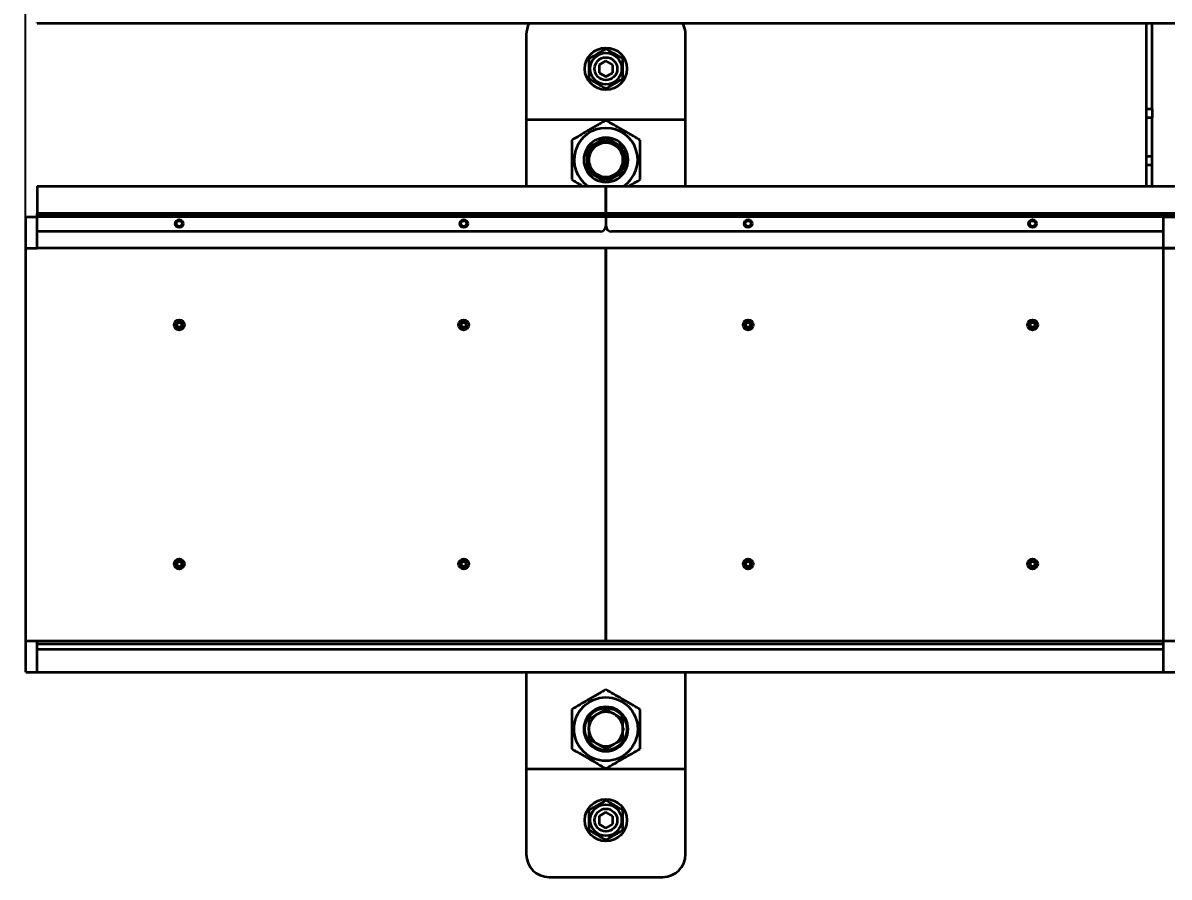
# Model space of a CAD drawing. Header units: millimetres. Extents: x 0 to 420, y 0 to 297.
# Drawn here: x 91.19 to 101.27, y 159.39 to 166.89 of the extents above; entities that cross this region are included whole.
import ezdxf

# ---------------------------------------------------------------- set-up
doc = ezdxf.new("R2010")
doc.units = ezdxf.units.MM
doc.layers.add('尺寸线层', color=150, linetype='Continuous')
doc.styles.add('SLDTEXTSTYLE2', font='TXT', dxfattribs={"width": 0.7})
doc.dimstyles.new('SLDDIMSTYLE0', dxfattribs={"dimtxt": 3.5, "dimasz": 3.302, "dimexe": 0, "dimexo": 0.0625, "dimgap": 0.875, "dimtad": 1, "dimdec": 1, "dimlfac": 100, "dimrnd": 1e-09, "dimzin": 12, "dimdsep": 46, "dimtxsty": 'SLDTEXTSTYLE2', "dimsah": 1, "dimcen": 0.09, "dimadec": 0, "dimazin": 3, "dimtfac": 1, "dimtdec": 3, "dimtofl": 0, "dimtmove": 0, "dimatfit": 3, "dimfxl": 0, "dimfrac": 2, "dimtolj": 1, "dimtzin": 12, "dimarcsym": 0})

# ---------------------------------------------------------------- blocks, each defined once
blk = doc.blocks.new('_D_6')
at = {"layer": '尺寸线层'}
for p, q in [((91.215, 164.917), (91.215, 234.192)), ((321.315, 165.187), (321.315, 234.192)), ((321.315, 233.192), (91.215, 233.192))]:
    blk.add_line(p, q, dxfattribs=at)
for points in [[(91.215, 233.192), (94.517, 232.684), (94.517, 233.7)], [(321.315, 233.192), (318.013, 233.7), (318.013, 232.684)]]:
    blk.add_solid(points, dxfattribs=at)
at = {"layer": '尺寸线层', "insert": (205.173, 237.704), "char_height": 3.5, "attachment_point": 1, "style": 'SLDTEXTSTYLE2'}
blk.add_mtext('23010', dxfattribs=at)
blk = doc.blocks.new('_D_7')
at = {"layer": '尺寸线层'}
for p, q in [((70.597, 160.402), (70.597, 246.192)), ((332.816, 175.117), (332.816, 246.192)), ((332.816, 245.192), (70.597, 245.192))]:
    blk.add_line(p, q, dxfattribs=at)
for points in [[(70.597, 245.192), (73.899, 244.684), (73.899, 245.7)], [(332.816, 245.192), (329.514, 245.7), (329.514, 244.684)]]:
    blk.add_solid(points, dxfattribs=at)
at = {"layer": '尺寸线层', "insert": (202.876, 249.704), "char_height": 3.5, "attachment_point": 1, "style": 'SLDTEXTSTYLE2'}
blk.add_mtext('26221.85', dxfattribs=at)

msp = doc.modelspace()

# ---------------------------------------------------------------- linework, layer by layer
at = {"color": 7, "linetype": 'Continuous', "lineweight": 35}
for p, q in [((91.3154, 166.8922), (91.3154, 166.8972)), ((91.3154, 166.8922), (101.3154, 166.8922)), ((101.0654, 166.8922), (101.0654, 166.1403)), ((101.1154, 166.1403), (101.1154, 166.8922)), ((95.6154, 166.7922), (95.6154, 166.0422)), ((97.0154, 166.0422), (97.0154, 166.7922)), ((96.3154, 166.5615), (96.2554, 166.5269)), ((96.2554, 166.5269), (96.2554, 166.4576)), ((96.3754, 166.5269), (96.3154, 166.5615)), ((96.3754, 166.4576), (96.3754, 166.5269)), ((96.2554, 166.4576), (96.3154, 166.423)), ((96.3154, 166.423), (96.3754, 166.4576)), ((101.0654, 166.1403), (101.1154, 166.1403)), ((101.0654, 166.1403), (101.0654, 166.0622)), ((101.1154, 166.1403), (101.1154, 166.0622)), ((95.6154, 166.0422), (95.6154, 165.4622)), ((97.0154, 166.0422), (95.6154, 166.0422)), ((97.0154, 165.4622), (97.0154, 166.0422)), ((101.1154, 166.0622), (101.0654, 166.0622)), ((101.0654, 166.0622), (101.0654, 165.7223)), ((101.1154, 165.7223), (101.1154, 166.0622)), ((96.1465, 165.7897), (96.3154, 165.8872)), ((96.3154, 165.8872), (96.4842, 165.7897)), ((96.1465, 165.7897), (96.1465, 165.5947)), ((96.4842, 165.7897), (96.4842, 165.5947)), ((101.0654, 165.7223), (101.0654, 165.6442)), ((101.1154, 165.7223), (101.0654, 165.7223)), ((101.1154, 165.6442), (101.1154, 165.7223)), ((96.466, 165.7022), (96.4663, 165.6895)), ((101.1154, 165.6442), (101.0654, 165.6442)), ((101.0654, 165.6442), (101.0654, 165.4622)), ((101.1154, 165.4622), (101.1154, 165.6442)), ((96.1465, 165.5947), (96.3154, 165.4972)), ((96.3154, 165.4972), (96.4842, 165.5947)), ((91.3154, 165.4622), (91.3154, 165.2222)), ((91.3154, 165.4622), (96.3154, 165.4622)), ((96.3154, 165.2222), (96.3154, 165.4622)), ((96.3154, 165.4622), (101.3154, 165.4622)), ((96.3154, 165.4622), (96.3154, 165.2222)), ((96.3154, 165.2222), (91.3154, 165.2222)), ((91.3154, 165.2022), (91.3154, 165.2222)), ((101.3154, 165.2222), (96.3154, 165.2222)), ((96.3154, 165.2222), (96.3154, 165.2022)), ((96.3154, 165.2022), (96.3154, 165.2222)), ((91.2154, 165.1922), (91.3154, 165.1922)), ((91.2154, 164.9172), (91.2154, 165.1922)), ((91.3154, 165.2022), (96.3154, 165.2022)), ((91.3154, 165.2022), (91.3154, 165.1922)), ((91.3154, 164.9172), (91.3154, 165.1922)), ((96.3154, 165.1922), (91.3154, 165.1922)), ((96.3154, 165.2022), (101.3154, 165.2022)), ((96.3154, 165.1922), (96.3154, 165.2022)), ((96.3154, 165.2022), (96.3154, 165.1922)), ((96.3154, 165.1922), (96.3154, 165.1122)), ((96.3154, 165.1922), (96.3154, 165.1122)), ((101.2154, 165.1922), (96.3154, 165.1922)), ((101.2154, 165.1922), (101.3154, 165.1922)), ((101.2154, 164.9172), (101.2154, 165.1922)), ((96.2654, 165.0622), (91.3154, 165.0622)), ((101.2154, 165.0622), (96.3654, 165.0622)), ((91.2154, 161.4672), (91.2154, 164.9172)), ((91.2154, 164.9172), (91.3154, 164.9172)), ((96.3154, 164.9172), (91.3154, 164.9172)), ((96.3154, 161.4672), (96.3154, 164.9172)), ((96.3154, 164.9172), (96.3154, 161.4672)), ((101.3154, 164.9172), (96.3154, 164.9172)), ((101.2154, 161.4672), (101.2154, 164.9172)), ((101.2154, 164.9172), (101.3154, 164.9172)), ((91.2154, 161.4672), (91.3154, 161.4672)), ((91.2154, 161.1922), (91.2154, 161.4672)), ((91.3154, 161.4672), (96.3154, 161.4672)), ((91.3154, 161.1922), (91.3154, 161.4672)), ((91.3154, 161.4422), (101.2154, 161.4422)), ((101.2154, 161.3922), (91.3154, 161.3922)), ((96.3154, 161.4672), (101.3154, 161.4672)), ((101.2154, 161.4672), (101.3154, 161.4672)), ((101.2154, 161.1922), (101.2154, 161.4672)), ((91.2154, 161.1922), (91.3154, 161.1922)), ((91.3154, 161.1922), (101.2154, 161.1922)), ((95.6154, 161.1922), (95.6154, 160.3422)), ((97.0154, 160.3422), (97.0154, 161.1922)), ((101.2154, 161.1922), (101.3154, 161.1922)), ((96.3154, 160.8872), (96.2964, 160.8763)), ((96.3344, 160.8763), (96.3154, 160.8872)), ((96.1655, 160.8007), (96.1465, 160.7897)), ((96.1465, 160.7897), (96.1465, 160.7678)), ((96.4842, 160.7897), (96.4652, 160.8007)), ((96.4842, 160.7897), (96.4842, 160.7678)), ((96.4659, 160.7039), (96.4659, 160.6809)), ((96.1465, 160.6167), (96.1465, 160.5947)), ((96.1655, 160.5838), (96.1465, 160.5947)), ((96.4842, 160.5947), (96.4652, 160.5838)), ((96.4842, 160.6167), (96.4842, 160.5947)), ((96.3154, 160.4972), (96.2964, 160.5082)), ((96.3344, 160.5082), (96.3154, 160.4972)), ((95.6154, 160.3422), (97.0154, 160.3422)), ((95.6154, 160.3422), (95.6154, 159.5922)), ((97.0154, 159.5922), (97.0154, 160.3422)), ((96.3154, 159.9615), (96.2554, 159.9269)), ((96.2554, 159.9269), (96.2554, 159.8576)), ((96.3754, 159.9269), (96.3154, 159.9615)), ((96.3754, 159.8576), (96.3754, 159.9269)), ((96.2554, 159.8576), (96.3154, 159.823)), ((96.3154, 159.823), (96.3754, 159.8576)), ((95.8154, 159.3922), (96.8154, 159.3922))]:
    msp.add_line(p, q, dxfattribs=at)
at = {"color": 7, "linetype": 'Continuous', "lineweight": 35, "flags": 128}
for points in [[(96.3771, 165.83), (96.3905, 165.8232), (96.4044, 165.8142)], [(96.2451, 165.5586), (96.2427, 165.5599), (96.2336, 165.5653)], [(96.4014, 165.5682), (96.3995, 165.5668), (96.3816, 165.5565)], [(96.2276, 160.8151), (96.2379, 160.8219), (96.2533, 160.8299)], [(96.1647, 160.683), (96.1651, 160.7066), (96.1655, 160.7106)]]:
    msp.add_lwpolyline(points, dxfattribs=at)
at = {"color": 7, "linetype": 'Continuous', "lineweight": 35}
for centre, radius in [((96.3154, 166.4922), 0.185), ((96.3154, 166.4922), 0.1385), ((96.3154, 166.4922), 0.1), ((92.5654, 165.1322), 0.035), ((92.5654, 165.1322), 0.025), ((95.0654, 165.1322), 0.035), ((95.0654, 165.1322), 0.025), ((97.5654, 165.1322), 0.035), ((97.5654, 165.1322), 0.025), ((100.0654, 165.1322), 0.035), ((100.0654, 165.1322), 0.025), ((92.5654, 164.2422), 0.045), ((92.5654, 164.2422), 0.0275), ((92.5654, 164.2422), 0.021), ((95.0654, 164.2422), 0.045), ((95.0654, 164.2422), 0.0275), ((95.0654, 164.2422), 0.021), ((97.5654, 164.2422), 0.045), ((97.5654, 164.2422), 0.0275), ((97.5654, 164.2422), 0.021), ((100.0654, 164.2422), 0.045), ((100.0654, 164.2422), 0.0275), ((100.0654, 164.2422), 0.021), ((92.5654, 162.1422), 0.045), ((92.5654, 162.1422), 0.0275), ((92.5654, 162.1422), 0.021), ((95.0654, 162.1422), 0.045), ((95.0654, 162.1422), 0.0275), ((95.0654, 162.1422), 0.021), ((97.5654, 162.1422), 0.045), ((97.5654, 162.1422), 0.0275), ((97.5654, 162.1422), 0.021), ((100.0654, 162.1422), 0.045), ((100.0654, 162.1422), 0.0275), ((100.0654, 162.1422), 0.021), ((96.3154, 160.6922), 0.2795), ((96.3154, 160.6922), 0.185), ((96.3154, 159.8922), 0.185), ((96.3154, 159.8922), 0.1385), ((96.3154, 159.8922), 0.1)]:
    msp.add_circle(centre, radius, dxfattribs=at)
for centre, radius, start, end in [((95.8154, 166.7922), 0.2, 150, 180), ((96.8154, 166.7922), 0.2, 0, 30), ((96.3154, 165.6922), 0.2795, 304.62404, 235.37596), ((96.3154, 165.6922), 0.195, 90, 150), ((96.3154, 165.6922), 0.15, 120, 180), ((96.3154, 165.6922), 0.15, 60, 120), ((96.3154, 165.6922), 0.195, 30, 90), ((96.3154, 165.6922), 0.15, 0, 60), ((96.3154, 165.6922), 0.195, 150, 210), ((96.3154, 165.6922), 0.195, 330, 30), ((96.3154, 165.6922), 0.151, 176.50763, 187.52903), ((96.3154, 165.6922), 0.15, 180, 240), ((96.3154, 165.6922), 0.15, 300, 0), ((96.3154, 165.6922), 0.195, 210, 270), ((96.3154, 165.6922), 0.15, 240, 300), ((96.3154, 165.6922), 0.195, 270, 330), ((96.2654, 165.1122), 0.05, 270, 0), ((96.3654, 165.1122), 0.05, 180, 270), ((96.3154, 160.6922), 0.195, 90, 150), ((96.3154, 160.6922), 0.195, 30, 90), ((96.3154, 160.6922), 0.195, 150, 210), ((96.3154, 160.6922), 0.15, 120, 180), ((96.3154, 160.6922), 0.15, 60, 120), ((96.3154, 160.6922), 0.15, 0, 60), ((96.3154, 160.6922), 0.195, 330, 30), ((96.3154, 160.6922), 0.151, 183.49237, 185.23986), ((96.3154, 160.6922), 0.15, 180, 240), ((96.3154, 160.6922), 0.15, 300, 0), ((96.3154, 160.6922), 0.195, 210, 270), ((96.3154, 160.6922), 0.195, 270, 330), ((96.3154, 160.6922), 0.15, 240, 300), ((95.8154, 159.5922), 0.2, 180, 270), ((96.8154, 159.5922), 0.2, 270, 0)]:
    msp.add_arc(centre, radius, start, end, dxfattribs=at)
for points, knots in [([(96.3154, 166.6654), (96.3024, 166.6579), (96.276, 166.6427), (96.237, 166.6202), (96.1998, 166.5987), (96.1769, 166.5855), (96.1654, 166.5788)], [0, 0, 0, 0, 0.2646136, 0.5349658, 0.7653524, 1, 1, 1, 1]), ([(96.4654, 166.5788), (96.4524, 166.5864), (96.426, 166.6016), (96.387, 166.6241), (96.3498, 166.6456), (96.3269, 166.6588), (96.3154, 166.6654)], [0, 0, 0, 0, 0.2646136, 0.5349658, 0.7653524, 1, 1, 1, 1]), ([(96.1654, 166.5788), (96.1654, 166.5638), (96.1654, 166.5334), (96.1654, 166.4884), (96.1654, 166.4453), (96.1654, 166.419), (96.1654, 166.4056)], [0, 0, 0, 0, 0.2646136, 0.5349658, 0.7653524, 1, 1, 1, 1]), ([(96.4654, 166.4056), (96.4654, 166.4207), (96.4654, 166.4511), (96.4654, 166.4961), (96.4654, 166.5391), (96.4654, 166.5655), (96.4654, 166.5788)], [0, 0, 0, 0, 0.2646136, 0.5349658, 0.7653524, 1, 1, 1, 1]), ([(96.1654, 166.4056), (96.1784, 166.3981), (96.2047, 166.3829), (96.2437, 166.3604), (96.281, 166.3389), (96.3038, 166.3257), (96.3154, 166.319)], [0, 0, 0, 0, 0.2646136, 0.5349658, 0.7653524, 1, 1, 1, 1]), ([(96.3154, 166.319), (96.3284, 166.3266), (96.3547, 166.3417), (96.3937, 166.3643), (96.431, 166.3858), (96.4538, 166.399), (96.4654, 166.4056)], [0, 0, 0, 0, 0.2646136, 0.5349658, 0.7653524, 1, 1, 1, 1]), ([(96.3154, 166.0387), (96.3024, 166.0312), (96.2765, 166.0162), (96.2366, 165.9932), (96.1959, 165.9697), (96.145, 165.9403), (96.0841, 165.9051), (96.0384, 165.8788), (96.0154, 165.8654)], [0, 0, 0, 0, 0.1323418, 0.2646462, 0.3999105, 0.5351505, 0.7654456, 1, 1, 1, 1]), ([(96.6154, 165.8654), (96.6024, 165.8729), (96.5765, 165.8879), (96.5366, 165.9109), (96.4959, 165.9344), (96.445, 165.9638), (96.3841, 165.999), (96.3384, 166.0253), (96.3154, 166.0387)], [0, 0, 0, 0, 0.1323418, 0.2646462, 0.3999105, 0.5351505, 0.7654456, 1, 1, 1, 1]), ([(96.0154, 165.8654), (96.0154, 165.8505), (96.0154, 165.8205), (96.0154, 165.7745), (96.0154, 165.7275), (96.0154, 165.6688), (96.0154, 165.5984), (96.0154, 165.5457), (96.0154, 165.519)], [0, 0, 0, 0, 0.1323418, 0.2646462, 0.3999105, 0.5351505, 0.7654456, 1, 1, 1, 1]), ([(96.2404, 165.8221), (96.2278, 165.8149), (96.2027, 165.8004), (96.1778, 165.786), (96.1654, 165.7788)], [0, 0, 0, 0, 0.4977806, 1, 1, 1, 1]), ([(96.3154, 165.8654), (96.303, 165.8583), (96.2782, 165.844), (96.253, 165.8294), (96.2404, 165.8221)], [0, 0, 0, 0, 0.4981128, 1, 1, 1, 1]), ([(96.3904, 165.8221), (96.3778, 165.8294), (96.3527, 165.8439), (96.3278, 165.8582), (96.3154, 165.8654)], [0, 0, 0, 0, 0.4977806, 1, 1, 1, 1]), ([(96.4654, 165.7788), (96.453, 165.786), (96.4282, 165.8003), (96.403, 165.8149), (96.3904, 165.8221)], [0, 0, 0, 0, 0.4981128, 1, 1, 1, 1]), ([(96.6154, 165.519), (96.6154, 165.534), (96.6154, 165.5639), (96.6154, 165.61), (96.6154, 165.657), (96.6154, 165.7157), (96.6154, 165.7861), (96.6154, 165.8388), (96.6154, 165.8654)], [0, 0, 0, 0, 0.1323418, 0.2646462, 0.3999105, 0.5351505, 0.7654456, 1, 1, 1, 1]), ([(96.1654, 165.7788), (96.1654, 165.7646), (96.1654, 165.7359), (96.1654, 165.7068), (96.1654, 165.6922)], [0, 0, 0, 0, 0.4981128, 1, 1, 1, 1]), ([(96.4654, 165.6922), (96.4654, 165.7067), (96.4654, 165.7358), (96.4654, 165.7644), (96.4654, 165.7788)], [0, 0, 0, 0, 0.4977806, 1, 1, 1, 1]), ([(96.1654, 165.6922), (96.1654, 165.6778), (96.1654, 165.6487), (96.1654, 165.62), (96.1654, 165.6056)], [0, 0, 0, 0, 0.4977806, 1, 1, 1, 1]), ([(96.4654, 165.6056), (96.4654, 165.6199), (96.4654, 165.6486), (96.4654, 165.6777), (96.4654, 165.6922)], [0, 0, 0, 0, 0.4981128, 1, 1, 1, 1]), ([(96.0154, 165.519), (96.0283, 165.5115), (96.0543, 165.4966), (96.0872, 165.4776), (96.1071, 165.4661), (96.1137, 165.4622)], [0, 0, 0, 0, 0.4009566, 0.8017998, 1, 1, 1, 1]), ([(96.1654, 165.6056), (96.1777, 165.5985), (96.2026, 165.5842), (96.2277, 165.5696), (96.2404, 165.5623)], [0, 0, 0, 0, 0.4981128, 1, 1, 1, 1]), ([(96.2404, 165.5623), (96.2529, 165.5551), (96.2781, 165.5406), (96.3029, 165.5262), (96.3154, 165.519)], [0, 0, 0, 0, 0.4977806, 1, 1, 1, 1]), ([(96.3154, 165.519), (96.3277, 165.5262), (96.3526, 165.5405), (96.3777, 165.555), (96.3904, 165.5623)], [0, 0, 0, 0, 0.4981128, 1, 1, 1, 1]), ([(96.3904, 165.5623), (96.4029, 165.5696), (96.4281, 165.5841), (96.4529, 165.5984), (96.4654, 165.6056)], [0, 0, 0, 0, 0.4977806, 1, 1, 1, 1]), ([(96.517, 165.4622), (96.5266, 165.4678), (96.56, 165.4871), (96.5924, 165.5058), (96.6154, 165.519)], [0, 0, 0, 0, 0.2885167, 1, 1, 1, 1]), ([(96.3154, 161.0387), (96.3024, 161.0312), (96.2765, 161.0162), (96.2366, 160.9932), (96.1959, 160.9697), (96.145, 160.9403), (96.0841, 160.9051), (96.0384, 160.8788), (96.0154, 160.8654)], [0, 0, 0, 0, 0.1323418, 0.2646462, 0.3999105, 0.5351505, 0.7654456, 1, 1, 1, 1]), ([(96.6154, 160.8654), (96.6024, 160.8729), (96.5765, 160.8879), (96.5366, 160.9109), (96.4959, 160.9344), (96.445, 160.9638), (96.3841, 160.999), (96.3384, 161.0253), (96.3154, 161.0387)], [0, 0, 0, 0, 0.1323418, 0.2646462, 0.3999105, 0.5351505, 0.7654456, 1, 1, 1, 1]), ([(96.0154, 160.8654), (96.0154, 160.8505), (96.0154, 160.8205), (96.0154, 160.7745), (96.0154, 160.7275), (96.0154, 160.6688), (96.0154, 160.5984), (96.0154, 160.5457), (96.0154, 160.519)], [0, 0, 0, 0, 0.13234181, 0.2646462, 0.39991053, 0.53515046, 0.76544562, 1, 1, 1, 1]), ([(96.2404, 160.8221), (96.2278, 160.8149), (96.2027, 160.8004), (96.1778, 160.786), (96.1654, 160.7788)], [0, 0, 0, 0, 0.4977806, 1, 1, 1, 1]), ([(96.3154, 160.8654), (96.303, 160.8583), (96.2782, 160.844), (96.253, 160.8294), (96.2404, 160.8221)], [0, 0, 0, 0, 0.49811277, 1, 1, 1, 1]), ([(96.3904, 160.8221), (96.3778, 160.8294), (96.3527, 160.8439), (96.3278, 160.8582), (96.3154, 160.8654)], [0, 0, 0, 0, 0.4977806, 1, 1, 1, 1]), ([(96.4654, 160.7788), (96.453, 160.786), (96.4282, 160.8003), (96.403, 160.8149), (96.3904, 160.8221)], [0, 0, 0, 0, 0.4981128, 1, 1, 1, 1]), ([(96.6154, 160.519), (96.6154, 160.534), (96.6154, 160.5639), (96.6154, 160.61), (96.6154, 160.657), (96.6154, 160.7157), (96.6154, 160.7861), (96.6154, 160.8388), (96.6154, 160.8654)], [0, 0, 0, 0, 0.1323418, 0.2646462, 0.3999105, 0.5351505, 0.7654456, 1, 1, 1, 1]), ([(96.1654, 160.7788), (96.1654, 160.7646), (96.1654, 160.7359), (96.1654, 160.7068), (96.1654, 160.6922)], [0, 0, 0, 0, 0.4981128, 1, 1, 1, 1]), ([(96.1654, 160.6922), (96.1654, 160.6778), (96.1654, 160.6487), (96.1654, 160.62), (96.1654, 160.6056)], [0, 0, 0, 0, 0.4977806, 1, 1, 1, 1]), ([(96.4654, 160.6922), (96.4654, 160.7067), (96.4654, 160.7358), (96.4654, 160.7644), (96.4654, 160.7788)], [0, 0, 0, 0, 0.4977806, 1, 1, 1, 1]), ([(96.4654, 160.6056), (96.4654, 160.6199), (96.4654, 160.6486), (96.4654, 160.6777), (96.4654, 160.6922)], [0, 0, 0, 0, 0.4981128, 1, 1, 1, 1]), ([(96.1654, 160.6056), (96.1777, 160.5985), (96.2026, 160.5842), (96.2277, 160.5696), (96.2404, 160.5623)], [0, 0, 0, 0, 0.4981128, 1, 1, 1, 1]), ([(96.3904, 160.5623), (96.4029, 160.5696), (96.4281, 160.5841), (96.4529, 160.5984), (96.4654, 160.6056)], [0, 0, 0, 0, 0.4977806, 1, 1, 1, 1]), ([(96.0154, 160.519), (96.0283, 160.5116), (96.0543, 160.4966), (96.0942, 160.4735), (96.1348, 160.4501), (96.1857, 160.4207), (96.2466, 160.3855), (96.2923, 160.3591), (96.3154, 160.3458)], [0, 0, 0, 0, 0.1323418, 0.2646462, 0.3999105, 0.5351505, 0.7654456, 1, 1, 1, 1]), ([(96.2404, 160.5623), (96.2529, 160.5551), (96.2781, 160.5406), (96.3029, 160.5262), (96.3154, 160.519)], [0, 0, 0, 0, 0.49778063, 1, 1, 1, 1]), ([(96.3154, 160.519), (96.3277, 160.5262), (96.3526, 160.5405), (96.3777, 160.555), (96.3904, 160.5623)], [0, 0, 0, 0, 0.4981128, 1, 1, 1, 1]), ([(96.3154, 160.3458), (96.3283, 160.3533), (96.3543, 160.3683), (96.3942, 160.3913), (96.4348, 160.4148), (96.4857, 160.4442), (96.5466, 160.4793), (96.5923, 160.5057), (96.6154, 160.519)], [0, 0, 0, 0, 0.1323418, 0.2646462, 0.3999105, 0.5351505, 0.7654456, 1, 1, 1, 1]), ([(96.3154, 160.0654), (96.3024, 160.0579), (96.276, 160.0427), (96.237, 160.0202), (96.1998, 159.9987), (96.1769, 159.9855), (96.1654, 159.9788)], [0, 0, 0, 0, 0.2646136, 0.5349658, 0.7653524, 1, 1, 1, 1]), ([(96.1654, 159.9788), (96.1654, 159.9638), (96.1654, 159.9334), (96.1654, 159.8884), (96.1654, 159.8453), (96.1654, 159.819), (96.1654, 159.8056)], [0, 0, 0, 0, 0.2646136, 0.5349658, 0.7653524, 1, 1, 1, 1]), ([(96.4654, 159.9788), (96.4524, 159.9864), (96.426, 160.0016), (96.387, 160.0241), (96.3498, 160.0456), (96.3269, 160.0588), (96.3154, 160.0654)], [0, 0, 0, 0, 0.2646136, 0.5349658, 0.7653524, 1, 1, 1, 1]), ([(96.4654, 159.8056), (96.4654, 159.8207), (96.4654, 159.8511), (96.4654, 159.8961), (96.4654, 159.9391), (96.4654, 159.9655), (96.4654, 159.9788)], [0, 0, 0, 0, 0.2646136, 0.5349658, 0.7653524, 1, 1, 1, 1]), ([(96.1654, 159.8056), (96.1784, 159.7981), (96.2047, 159.7829), (96.2437, 159.7604), (96.281, 159.7389), (96.3038, 159.7257), (96.3154, 159.719)], [0, 0, 0, 0, 0.2646136, 0.5349658, 0.7653524, 1, 1, 1, 1]), ([(96.3154, 159.719), (96.3284, 159.7266), (96.3547, 159.7417), (96.3937, 159.7643), (96.431, 159.7858), (96.4538, 159.799), (96.4654, 159.8056)], [0, 0, 0, 0, 0.2646136, 0.5349658, 0.7653524, 1, 1, 1, 1])]:
    msp.add_open_spline(points, degree=3, knots=knots, dxfattribs=at)

# ---------------------------------------------------------------- dimensions: what is measured, and where the dimension line sits
at = {"layer": '尺寸线层'}
for base, p1, p2, picture, middle in [((70.597, 245.1922), (332.8156, 175.1167), (70.597, 160.4022), '_D_7', (209.0129, 245.1922)), ((91.2154, 233.1922), (321.3154, 165.1871), (91.2154, 164.9172), '_D_6', (209.0129, 233.1922))]:
    dim = msp.add_linear_dim(base=base, p1=p1, p2=p2, angle=0, dimstyle='SLDDIMSTYLE0', dxfattribs=at)
    dim.commit()
    dim.dimension.update_dxf_attribs({"geometry": picture, "text_midpoint": middle, "dimtype": 160})

doc.saveas('drawing.dxf')
